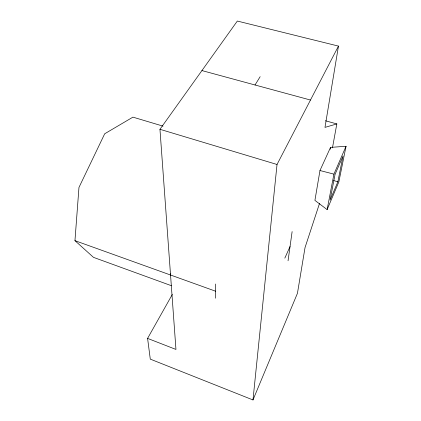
<?xml version="1.0" encoding="UTF-8"?>
<svg xmlns="http://www.w3.org/2000/svg" width="421" height="421" viewBox="0 0 421 421"><rect width="100%" height="100%" fill="white"/><g stroke="black" fill="none" stroke-linecap="round" stroke-linejoin="round"><path stroke-width="0.63" d="M215.531 298.215L215.678 284.012M171.279 285.654L93.478 257.357L74.954 240.654L78.969 187.45L104.697 133.773L132.931 117.138L163.027 126.137M147.592 338.395L150.286 359.124L252.979 399.95L277.029 164.485L338.468 46.099L237.333 21.05L159.954 129.3L175.957 349.441L147.592 338.395L172.326 294.426M288.053 260.778L292.127 231.587M170.547 275.013L170.742 273.729M338.468 46.099L324.98 127.384L336.826 123.927L332.469 147.839M319.976 170.526L314.919 200.38L327.122 209.595L338.842 181.94L346.046 146.271L330.527 147.387L319.976 170.526L333.927 174.131L346.046 146.271M330.185 149.302L330.527 147.387M327.122 209.595L333.927 174.131M337.853 181.809L343.02 155.996L335.058 174.389L330.075 200.096L337.853 181.809L333.574 180.525M319.539 203.359L305.03 247.595L297.447 293.29L252.979 399.95M284.822 258.141L290.037 246.553M255.026 84.989L260.157 76.675M201.927 70.575L310.477 100.04M325.428 120.759L336.826 123.927M159.954 129.3L277.029 164.485M74.954 240.654L215.605 291.211"/></g></svg>
